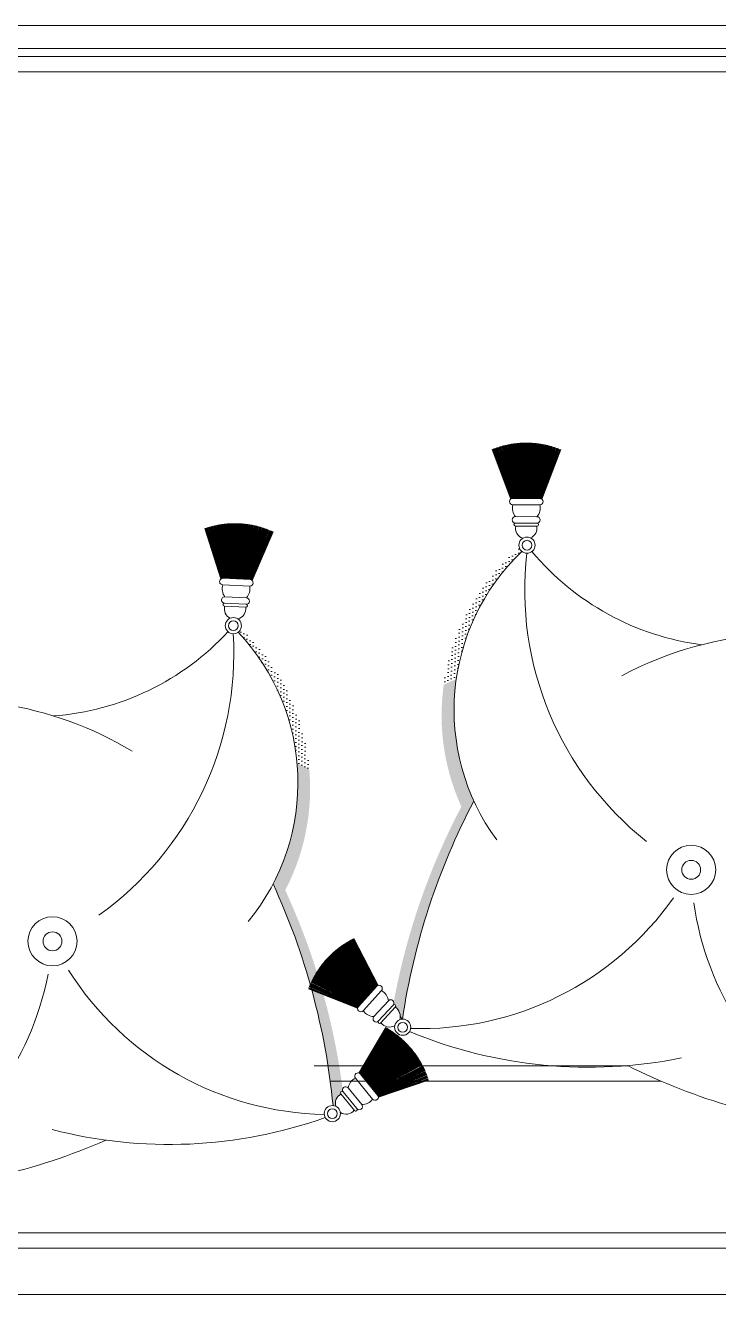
# Model space of a CAD drawing. Header units: inches. Extents: x 327481 to 195042051, y -335014 to 44773228.
# Drawn here: x 366678.9 to 366696.82, y -328176.78 to -328143.98 of the extents above; entities that cross this region are included whole.
import ezdxf

# ---------------------------------------------------------------- set-up
doc = ezdxf.new("R2010")
doc.units = ezdxf.units.IN
doc.header["$MEASUREMENT"] = 0
doc.layers.add('furniture', color=251, linetype='Continuous', lineweight=13)
pattern_1 = [(242.8598708, (46.934024, 123.8614323), (0.001786885337, -0.002433010644), [0, -0.0027])]
pattern_2 = [(114.1448937, (47.2678317, 134.0139328), (0.00191157614, 0.0023363169), [0, -0.0027])]

# ---------------------------------------------------------------- blocks, each defined once
blk = doc.blocks.new('sofa')
h = blk.add_hatch()
h.set_pattern_fill('DOTS', color=256, scale=0.0432, angle=602.85987, style=0)
h.set_pattern_definition(pattern_1)
h.paths.add_polyline_path([(-120.17001, 133.37175), (-120.17486, 133.3623, 0.038784), (-120.1489, 133.36667, -0.001847), (-120.15779, 133.37329, -0.018128)])
h.paths.add_polyline_path([(-120.15779, 133.37329, 0.001847), (-120.1489, 133.36667, 0.036379), (-120.12544, 133.37436, -0.005703), (-120.14315, 133.37635, -0.022025)])
h.paths.add_polyline_path([(-120.14315, 133.37635, 0.005703), (-120.12544, 133.37436, 0.1075), (-120.06599, 133.41537, -0.132171), (-120.06854, 133.4174, -0.127339)])
h = blk.add_hatch()
h.set_pattern_fill('DOTS', color=256, scale=0.0432, angle=602.85987, style=0)
h.set_pattern_definition(pattern_1)
h.paths.add_polyline_path([(-120.4355, 133.34384, -0.085347), (-120.43604, 133.34178, -0.346667), (-120.42655, 133.33775), (-120.42644, 133.33784, -0.962307), (-120.42491, 133.33611, 0.000005), (-120.4249, 133.33611, -0.266117), (-120.42243, 133.33643, 0.012545), (-120.39605, 133.34056, -0.01378), (-120.38691, 133.35081, -0.02307)])
h.paths.add_polyline_path([(-120.38691, 133.35081, 0.01378), (-120.39605, 133.34056, 0.063062), (-120.26855, 133.3809, -0.012257), (-120.27584, 133.38493, -0.054739)])
h.paths.add_polyline_path([(-120.24169, 133.36969, -0.012903), (-120.23699, 133.37919, -0.042691), (-120.26371, 133.39034, -0.00624), (-120.27584, 133.38493, 0.055194)])
h.paths.add_polyline_path([(-120.23699, 133.37919, 0.012903), (-120.24169, 133.36969, 0.099932), (-120.17486, 133.3623), (-120.17001, 133.37175, -0.100151)])
h = blk.add_hatch()
h.set_pattern_fill('DOTS', color=256, scale=0.0432, angle=559.8083, style=0)
h.set_pattern_definition(pattern_2)
h.paths.add_polyline_path([(-120.36853, 133.29003, 0.085347), (-120.36896, 133.29211, 0.346667), (-120.35928, 133.29564), (-120.35917, 133.29555, 0.962307), (-120.35755, 133.29719, -0.000005), (-120.35754, 133.29719, 0.266117), (-120.35509, 133.29674, -0.012545), (-120.32896, 133.29124, 0.01378), (-120.32037, 133.28053, 0.02307)])
h.paths.add_polyline_path([(-120.32037, 133.28053, -0.01378), (-120.32896, 133.29124, -0.063062), (-120.20375, 133.2443, 0.012257), (-120.21124, 133.24065, 0.054739)])
h.paths.add_polyline_path([(-120.17634, 133.25408, 0.012903), (-120.17214, 133.24435, 0.042691), (-120.19941, 133.23461, 0.00624), (-120.21124, 133.24065, -0.055194)])
h.paths.add_polyline_path([(-120.17214, 133.24435, -0.012903), (-120.17634, 133.25408, -0.099932), (-120.10921, 133.25797), (-120.10486, 133.24828, 0.100151)])
h = blk.add_hatch()
h.set_pattern_fill('DOTS', color=256, scale=0.0432, angle=559.8083, style=0)
h.set_pattern_definition(pattern_2)
h.paths.add_polyline_path([(-120.10486, 133.24828), (-120.10921, 133.25797, -0.038784), (-120.08352, 133.25225, 0.001847), (-120.09274, 133.2461, 0.018128)])
h.paths.add_polyline_path([(-120.09274, 133.2461, -0.001847), (-120.08352, 133.25225, -0.036379), (-120.06049, 133.24334, 0.005703), (-120.07827, 133.24229, 0.022025)])
h.paths.add_polyline_path([(-120.07827, 133.24229, -0.005703), (-120.06049, 133.24334, -0.1075), (-120.00326, 133.19929, 0.132171), (-120.00591, 133.19739, 0.127339)])
for p, q in [((-120.58209, 134.35946), (-120.58209, 132.19946)), ((-119.62209, 133.4927), (-119.62209, 134.35946)), ((-119.61609, 133.20359), (-119.61609, 134.35946)), ((-119.59809, 132.19946), (-119.59809, 134.35946)), ((-119.63409, 133.4927), (-119.63409, 134.33487)), ((-120.53409, 132.79491), (-120.53409, 134.27147)), ((-120.54609, 132.78291), (-120.54609, 134.23942)), ((-119.63409, 133.4927), (-119.63409, 133.20359)), ((-119.62209, 133.4927), (-119.62209, 133.20359)), ((-120.04918, 133.41141), (-120.04835, 133.42805)), ((-120.04687, 133.4113), (-120.04605, 133.42794)), ((-120.04187, 133.41105), (-120.04105, 133.42769)), ((-120.0328, 133.4084), (-120.03176, 133.42942)), ((-120.0278, 133.40816), (-120.02676, 133.42917)), ((-120.40471, 133.1151), (-120.40471, 133.35858)), ((-120.41671, 133.08934), (-120.41671, 133.34599)), ((-120.43933, 133.32727), (-120.42644, 133.33784)), ((-120.43786, 133.32548), (-120.42498, 133.33605)), ((-120.43469, 133.32161), (-120.4218, 133.33218)), ((-120.43055, 133.31312), (-120.41428, 133.32646)), ((-120.42738, 133.30925), (-120.41111, 133.32259)), ((-120.35861, 133.32415), (-120.34306, 133.30997)), ((-120.36198, 133.32045), (-120.34643, 133.30627)), ((-120.37148, 133.30677), (-120.35917, 133.29555)), ((-120.36993, 133.30848), (-120.35761, 133.29725)), ((-120.36655, 133.31218), (-120.35424, 133.30095)), ((-119.96976, 133.20451), (-119.96981, 133.18346)), ((-119.96475, 133.20449), (-119.9648, 133.18345)), ((-119.98627, 133.20236), (-119.98631, 133.1857)), ((-119.98396, 133.20235), (-119.984, 133.18569)), ((-119.97895, 133.20234), (-119.979, 133.18568)), ((-119.63409, 133.20359), (-119.63409, 132.22405)), ((-119.62209, 133.20359), (-119.62209, 132.19946)), ((-119.61609, 133.20359), (-119.61609, 132.19946))]:
    blk.add_line(p, q)
at = {"color": 8}
for p, q in [((-120.02722, 133.43075), (-119.98816, 133.44337)), ((-120.02707, 133.43051), (-119.98796, 133.44279)), ((-120.02695, 133.43026), (-119.98777, 133.44222)), ((-120.02686, 133.43), (-119.98759, 133.44164)), ((-120.02679, 133.42973), (-119.98741, 133.44107)), ((-120.02676, 133.42946), (-119.98721, 133.44049)), ((-120.02698, 133.42473), (-119.98495, 133.43045)), ((-120.02697, 133.425), (-119.98504, 133.43105)), ((-120.02695, 133.42527), (-119.98514, 133.43165)), ((-120.02694, 133.42554), (-119.98525, 133.43224)), ((-120.02693, 133.42581), (-119.98536, 133.43284)), ((-120.02691, 133.42608), (-119.98547, 133.43344)), ((-120.0269, 133.42636), (-119.98559, 133.43403)), ((-120.02688, 133.42664), (-119.98571, 133.43462)), ((-120.02687, 133.42691), (-119.98584, 133.43522)), ((-120.02686, 133.42719), (-119.98598, 133.43581)), ((-120.02684, 133.42747), (-119.98612, 133.4364)), ((-120.02683, 133.42775), (-119.98626, 133.43698)), ((-120.02681, 133.42803), (-119.98641, 133.43757)), ((-120.0268, 133.42831), (-119.98657, 133.43816)), ((-120.02679, 133.4286), (-119.98673, 133.43874)), ((-120.02677, 133.42888), (-119.9869, 133.43932)), ((-120.02676, 133.42917), (-119.98707, 133.4399)), ((-120.02719, 133.42049), (-119.98416, 133.42077)), ((-120.02718, 133.42075), (-119.98417, 133.42138)), ((-120.02716, 133.42101), (-119.98419, 133.42199)), ((-120.02715, 133.42128), (-119.98421, 133.4226)), ((-120.02714, 133.42154), (-119.98423, 133.4232)), ((-120.02712, 133.4218), (-119.98427, 133.42381)), ((-120.02711, 133.42206), (-119.9843, 133.42442)), ((-120.0271, 133.42233), (-119.98434, 133.42502)), ((-120.02709, 133.42259), (-119.98439, 133.42563)), ((-120.02707, 133.42286), (-119.98444, 133.42623)), ((-120.02706, 133.42312), (-119.9845, 133.42684)), ((-120.02705, 133.42339), (-119.98456, 133.42744)), ((-120.02703, 133.42365), (-119.98463, 133.42804)), ((-120.02702, 133.42392), (-119.9847, 133.42865)), ((-120.02701, 133.42419), (-119.98478, 133.42925)), ((-120.02699, 133.42446), (-119.98486, 133.42985)), ((-120.02766, 133.41097), (-119.98732, 133.39923)), ((-120.02765, 133.41124), (-119.98714, 133.39981)), ((-120.02764, 133.41152), (-119.98697, 133.4004)), ((-120.02762, 133.41179), (-119.9868, 133.40098)), ((-120.02761, 133.41206), (-119.98664, 133.40156)), ((-120.0276, 133.41233), (-119.98648, 133.40215)), ((-120.02758, 133.4126), (-119.98633, 133.40274)), ((-120.02757, 133.41287), (-119.98618, 133.40332)), ((-120.02756, 133.41314), (-119.98604, 133.40391)), ((-120.02754, 133.41341), (-119.9859, 133.4045)), ((-120.02753, 133.41368), (-119.98577, 133.4051)), ((-120.02752, 133.41394), (-119.98564, 133.40569)), ((-120.0275, 133.41421), (-119.98552, 133.40629)), ((-120.02749, 133.41447), (-119.9854, 133.40688)), ((-120.02748, 133.41474), (-119.98529, 133.40748)), ((-120.02746, 133.415), (-119.98519, 133.40808)), ((-120.02745, 133.41527), (-119.98508, 133.40867)), ((-120.02744, 133.41553), (-119.98499, 133.40927)), ((-120.02742, 133.41579), (-119.9849, 133.40987)), ((-120.02741, 133.41605), (-119.98481, 133.41048)), ((-120.0274, 133.41632), (-119.98473, 133.41108)), ((-120.02738, 133.41658), (-119.98466, 133.41168)), ((-120.02737, 133.41684), (-119.98459, 133.41228)), ((-120.02736, 133.4171), (-119.98452, 133.41289)), ((-120.02735, 133.41736), (-119.98446, 133.41349)), ((-120.02733, 133.41762), (-119.98441, 133.4141)), ((-120.02732, 133.41788), (-119.98436, 133.4147)), ((-120.02731, 133.41814), (-119.98432, 133.41531)), ((-120.02729, 133.4184), (-119.98428, 133.41592)), ((-120.02728, 133.41866), (-119.98425, 133.41652)), ((-120.02728, 133.41866), (-119.98425, 133.41652)), ((-120.02727, 133.41892), (-119.98422, 133.41713)), ((-120.02725, 133.41919), (-119.9842, 133.41774)), ((-120.02724, 133.41945), (-119.98418, 133.41834)), ((-120.02723, 133.41971), (-119.98417, 133.41895)), ((-120.02722, 133.41997), (-119.98416, 133.41956)), ((-120.0272, 133.42023), (-119.98416, 133.42017)), ((-120.02842, 133.40663), (-119.9908, 133.3902)), ((-120.02825, 133.40686), (-119.99055, 133.39075)), ((-120.0281, 133.40709), (-119.99031, 133.3913)), ((-120.02798, 133.40734), (-119.99006, 133.39186)), ((-120.02789, 133.4076), (-119.98983, 133.39241)), ((-120.02783, 133.40787), (-119.98958, 133.39297)), ((-120.0278, 133.40816), (-119.98937, 133.39354)), ((-120.02779, 133.40844), (-119.98915, 133.3941)), ((-120.02778, 133.40873), (-119.98892, 133.39466)), ((-120.02776, 133.40901), (-119.98871, 133.39523)), ((-120.02775, 133.4093), (-119.98849, 133.39579)), ((-120.02773, 133.40958), (-119.98829, 133.39636)), ((-120.02772, 133.40986), (-119.98808, 133.39693)), ((-120.02771, 133.41014), (-119.98789, 133.39751)), ((-120.02769, 133.41042), (-119.98769, 133.39808)), ((-120.02768, 133.41069), (-119.9875, 133.39866)), ((-120.36012, 133.32479), (-120.34501, 133.36296)), ((-120.35984, 133.32476), (-120.34444, 133.36274)), ((-120.35957, 133.32469), (-120.34388, 133.36253)), ((-120.35931, 133.3246), (-120.34331, 133.3623)), ((-120.35906, 133.32448), (-120.34275, 133.36208)), ((-120.35883, 133.32433), (-120.34219, 133.36186)), ((-120.35861, 133.32415), (-120.34164, 133.3616)), ((-120.3584, 133.32395), (-120.34108, 133.36136)), ((-120.35818, 133.32376), (-120.34053, 133.36112)), ((-120.35797, 133.32357), (-120.33998, 133.36087)), ((-120.35776, 133.32338), (-120.33943, 133.36062)), ((-120.35756, 133.32319), (-120.33888, 133.36036)), ((-120.35735, 133.323), (-120.33833, 133.3601)), ((-120.35714, 133.32281), (-120.33779, 133.35983)), ((-120.35694, 133.32262), (-120.33725, 133.35956)), ((-120.35673, 133.32244), (-120.33671, 133.35928)), ((-120.35653, 133.32225), (-120.33617, 133.359)), ((-120.35632, 133.32206), (-120.33563, 133.35872)), ((-120.35612, 133.32188), (-120.3351, 133.35843)), ((-120.35592, 133.3217), (-120.33457, 133.35813)), ((-120.35572, 133.32151), (-120.33405, 133.35783)), ((-120.35552, 133.32133), (-120.33352, 133.35753)), ((-120.35532, 133.32115), (-120.333, 133.35722)), ((-120.35512, 133.32097), (-120.33248, 133.3569)), ((-120.35492, 133.32078), (-120.33196, 133.35659)), ((-120.35472, 133.3206), (-120.33145, 133.35626)), ((-120.35452, 133.32042), (-120.33094, 133.35594)), ((-120.35433, 133.32024), (-120.33043, 133.3556)), ((-120.35413, 133.32007), (-120.32992, 133.35527)), ((-120.35393, 133.31989), (-120.32942, 133.35493)), ((-120.35374, 133.31971), (-120.32892, 133.35458)), ((-120.35354, 133.31953), (-120.32842, 133.35423)), ((-120.35335, 133.31935), (-120.32793, 133.35388)), ((-120.35315, 133.31917), (-120.32744, 133.35352)), ((-120.35296, 133.319), (-120.32695, 133.35316)), ((-120.35277, 133.31882), (-120.32647, 133.35279)), ((-120.35257, 133.31864), (-120.32599, 133.35242)), ((-120.35238, 133.31847), (-120.32551, 133.35205)), ((-120.35218, 133.31829), (-120.32503, 133.35167)), ((-120.35199, 133.31811), (-120.32456, 133.35129)), ((-120.3518, 133.31794), (-120.32409, 133.3509)), ((-120.3516, 133.31776), (-120.32363, 133.35051)), ((-120.35141, 133.31759), (-120.32317, 133.35011)), ((-120.35122, 133.31741), (-120.32271, 133.34971)), ((-120.35103, 133.31723), (-120.32226, 133.34931)), ((-120.35083, 133.31706), (-120.32181, 133.3489)), ((-120.35083, 133.31706), (-120.32181, 133.3489)), ((-120.35064, 133.31688), (-120.32136, 133.34849)), ((-120.35045, 133.31671), (-120.32091, 133.34807)), ((-120.35026, 133.31653), (-120.32047, 133.34766)), ((-120.35006, 133.31636), (-120.32004, 133.34723)), ((-120.34987, 133.31618), (-120.31961, 133.34681)), ((-120.34968, 133.316), (-120.31918, 133.34638)), ((-120.34948, 133.31583), (-120.31875, 133.34594)), ((-120.34929, 133.31565), (-120.31833, 133.3455)), ((-120.3491, 133.31547), (-120.31791, 133.34506)), ((-120.3489, 133.3153), (-120.3175, 133.34462)), ((-120.34871, 133.31512), (-120.31709, 133.34417)), ((-120.34851, 133.31494), (-120.31668, 133.34372)), ((-120.34832, 133.31477), (-120.31628, 133.34326)), ((-120.34812, 133.31459), (-120.31589, 133.3428)), ((-120.34793, 133.31441), (-120.31549, 133.34234)), ((-120.34773, 133.31423), (-120.3151, 133.34188)), ((-120.34754, 133.31405), (-120.31472, 133.34141)), ((-120.34734, 133.31387), (-120.31434, 133.34093)), ((-120.34714, 133.31369), (-120.31396, 133.34046)), ((-120.34694, 133.31351), (-120.31359, 133.33998)), ((-120.34675, 133.31333), (-120.31322, 133.3395)), ((-120.34655, 133.31315), (-120.31285, 133.33901)), ((-120.34635, 133.31297), (-120.31249, 133.33852)), ((-120.34615, 133.31279), (-120.31214, 133.33803)), ((-120.34595, 133.31261), (-120.31178, 133.33754)), ((-120.34575, 133.31242), (-120.31144, 133.33704)), ((-120.34555, 133.31224), (-120.31109, 133.33654)), ((-120.34534, 133.31205), (-120.31076, 133.33604)), ((-120.34514, 133.31187), (-120.31042, 133.33553)), ((-120.34494, 133.31168), (-120.31009, 133.33502)), ((-120.34473, 133.3115), (-120.30977, 133.33451)), ((-120.34452, 133.31131), (-120.30945, 133.334)), ((-120.34432, 133.31112), (-120.30913, 133.33348)), ((-120.34411, 133.31093), (-120.30882, 133.33296)), ((-120.3439, 133.31074), (-120.30851, 133.33244)), ((-120.41155, 133.32223), (-120.37713, 133.29937)), ((-120.41133, 133.32241), (-120.37681, 133.29988)), ((-120.41111, 133.32259), (-120.37649, 133.3004)), ((-120.4109, 133.32278), (-120.37615, 133.3009)), ((-120.41071, 133.32299), (-120.37586, 133.30143)), ((-120.41056, 133.32322), (-120.37555, 133.30195)), ((-120.41043, 133.32346), (-120.37525, 133.30248)), ((-120.41032, 133.32372), (-120.37495, 133.303)), ((-120.34369, 133.31055), (-120.30821, 133.33191)), ((-120.34348, 133.31036), (-120.30791, 133.33139)), ((-120.34327, 133.31017), (-120.30762, 133.33086)), ((-120.34306, 133.30997), (-120.30733, 133.33032)), ((-120.34286, 133.30977), (-120.30702, 133.3298)), ((-120.34269, 133.30955), (-120.30675, 133.32926)), ((-120.34254, 133.30931), (-120.30648, 133.32872)), ((-120.34243, 133.30907), (-120.3062, 133.32818)), ((-120.34234, 133.3088), (-120.30593, 133.32764)), ((-120.42352, 133.31241), (-120.40246, 133.27546)), ((-120.42331, 133.31258), (-120.40193, 133.27575)), ((-120.4231, 133.31275), (-120.4014, 133.27605)), ((-120.4229, 133.31292), (-120.40088, 133.27636)), ((-120.42269, 133.31309), (-120.40036, 133.27667)), ((-120.42249, 133.31326), (-120.39984, 133.27698)), ((-120.42228, 133.31342), (-120.39932, 133.2773)), ((-120.42208, 133.31359), (-120.3988, 133.27762)), ((-120.42187, 133.31376), (-120.39829, 133.27795)), ((-120.42167, 133.31393), (-120.39778, 133.27828)), ((-120.42147, 133.31409), (-120.39728, 133.27862)), ((-120.42126, 133.31426), (-120.39678, 133.27896)), ((-120.42106, 133.31443), (-120.39628, 133.2793)), ((-120.42086, 133.31459), (-120.39578, 133.27965)), ((-120.42065, 133.31476), (-120.39528, 133.28001)), ((-120.42045, 133.31492), (-120.39479, 133.28037)), ((-120.42025, 133.31509), (-120.39431, 133.28073)), ((-120.42005, 133.31526), (-120.39382, 133.28109)), ((-120.41985, 133.31542), (-120.39334, 133.28146)), ((-120.41964, 133.31559), (-120.39286, 133.28184)), ((-120.41944, 133.31575), (-120.39239, 133.28222)), ((-120.41924, 133.31592), (-120.39192, 133.2826)), ((-120.41924, 133.31592), (-120.39192, 133.2826)), ((-120.41904, 133.31608), (-120.39145, 133.28299)), ((-120.41884, 133.31625), (-120.39098, 133.28338)), ((-120.41864, 133.31641), (-120.39052, 133.28378)), ((-120.41843, 133.31658), (-120.39006, 133.28418)), ((-120.41823, 133.31675), (-120.38961, 133.28458)), ((-120.41803, 133.31691), (-120.38916, 133.28499)), ((-120.41783, 133.31708), (-120.38871, 133.2854)), ((-120.41763, 133.31724), (-120.38827, 133.28581)), ((-120.41742, 133.31741), (-120.38783, 133.28623)), ((-120.41722, 133.31758), (-120.38739, 133.28665)), ((-120.41702, 133.31774), (-120.38696, 133.28708)), ((-120.41681, 133.31791), (-120.38653, 133.28751)), ((-120.41661, 133.31808), (-120.38611, 133.28794)), ((-120.41641, 133.31824), (-120.38569, 133.28838)), ((-120.4162, 133.31841), (-120.38527, 133.28882)), ((-120.416, 133.31858), (-120.38486, 133.28927)), ((-120.41579, 133.31875), (-120.38445, 133.28972)), ((-120.41558, 133.31892), (-120.38404, 133.29017)), ((-120.41538, 133.31909), (-120.38364, 133.29062)), ((-120.41517, 133.31925), (-120.38324, 133.29108)), ((-120.41496, 133.31942), (-120.38285, 133.29154)), ((-120.41476, 133.3196), (-120.38246, 133.29201)), ((-120.41455, 133.31977), (-120.38207, 133.29248)), ((-120.41434, 133.31994), (-120.38169, 133.29295)), ((-120.41413, 133.32011), (-120.38132, 133.29343)), ((-120.41392, 133.32028), (-120.38094, 133.2939)), ((-120.41371, 133.32046), (-120.38057, 133.29439)), ((-120.4135, 133.32063), (-120.38021, 133.29487)), ((-120.41328, 133.3208), (-120.37985, 133.29536)), ((-120.41307, 133.32098), (-120.37949, 133.29585)), ((-120.41286, 133.32115), (-120.37914, 133.29634)), ((-120.41264, 133.32133), (-120.3788, 133.29684)), ((-120.41242, 133.32151), (-120.37845, 133.29734)), ((-120.41221, 133.32169), (-120.37812, 133.29784)), ((-120.41199, 133.32187), (-120.37778, 133.29835)), ((-120.41177, 133.32205), (-120.37745, 133.29886)), ((-120.42892, 133.30868), (-120.41582, 133.26978)), ((-120.42864, 133.3087), (-120.41524, 133.26996)), ((-120.42836, 133.30875), (-120.41467, 133.27015)), ((-120.4281, 133.30883), (-120.4141, 133.27034)), ((-120.42785, 133.30894), (-120.41352, 133.27054)), ((-120.4276, 133.30908), (-120.41295, 133.27073)), ((-120.42738, 133.30925), (-120.41239, 133.27096)), ((-120.42715, 133.30943), (-120.41182, 133.27117)), ((-120.42693, 133.30961), (-120.41125, 133.27138)), ((-120.42671, 133.30979), (-120.41069, 133.2716)), ((-120.42649, 133.30997), (-120.41013, 133.27182)), ((-120.42627, 133.31015), (-120.40956, 133.27205)), ((-120.42606, 133.31033), (-120.409, 133.27228)), ((-120.42584, 133.3105), (-120.40845, 133.27252)), ((-120.42563, 133.31068), (-120.40789, 133.27276)), ((-120.42541, 133.31086), (-120.40734, 133.27301)), ((-120.4252, 133.31103), (-120.40679, 133.27327)), ((-120.42499, 133.31121), (-120.40624, 133.27352)), ((-120.42477, 133.31138), (-120.40569, 133.27379)), ((-120.42456, 133.31155), (-120.40515, 133.27405)), ((-120.42435, 133.31173), (-120.40461, 133.27432)), ((-120.42414, 133.3119), (-120.40407, 133.2746)), ((-120.42393, 133.31207), (-120.40353, 133.27488)), ((-120.42372, 133.31224), (-120.40299, 133.27517)), ((-119.96529, 133.20605), (-119.92686, 133.22049)), ((-119.96512, 133.20582), (-119.92664, 133.21993)), ((-119.96499, 133.20557), (-119.92642, 133.21936)), ((-119.96489, 133.20532), (-119.92621, 133.2188)), ((-119.96481, 133.20505), (-119.926, 133.21823)), ((-119.96477, 133.20478), (-119.92578, 133.21766)), ((-119.96475, 133.20449), (-119.92561, 133.21708)), ((-119.96475, 133.2042), (-119.92541, 133.21651)), ((-119.96475, 133.20392), (-119.92522, 133.21594)), ((-119.96475, 133.20363), (-119.92503, 133.21536)), ((-119.96475, 133.20335), (-119.92485, 133.21479)), ((-119.96475, 133.20307), (-119.92467, 133.21421)), ((-119.96477, 133.1987), (-119.92252, 133.20475)), ((-119.96477, 133.19843), (-119.92243, 133.20415)), ((-119.96476, 133.20279), (-119.9245, 133.21363)), ((-119.96476, 133.20251), (-119.92433, 133.21304)), ((-119.96476, 133.20223), (-119.92417, 133.21246)), ((-119.96476, 133.20195), (-119.92401, 133.21187)), ((-119.96476, 133.20168), (-119.92386, 133.21129)), ((-119.96476, 133.2014), (-119.92371, 133.2107)), ((-119.96476, 133.20113), (-119.92357, 133.21011)), ((-119.96476, 133.20085), (-119.92343, 133.20952)), ((-119.96476, 133.20058), (-119.9233, 133.20893)), ((-119.96476, 133.20031), (-119.92317, 133.20833)), ((-119.96476, 133.20004), (-119.92305, 133.20774)), ((-119.96476, 133.19977), (-119.92293, 133.20714)), ((-119.96476, 133.1995), (-119.92282, 133.20655)), ((-119.96476, 133.19923), (-119.92271, 133.20595)), ((-119.96476, 133.19897), (-119.92261, 133.20535)), ((-119.96478, 133.19502), (-119.92173, 133.19629)), ((-119.96478, 133.19475), (-119.92171, 133.19568)), ((-119.96478, 133.19449), (-119.9217, 133.19508)), ((-119.96478, 133.19423), (-119.92169, 133.19447)), ((-119.96477, 133.19817), (-119.92234, 133.20355)), ((-119.96477, 133.1979), (-119.92226, 133.20295)), ((-119.96477, 133.19764), (-119.92219, 133.20235)), ((-119.96477, 133.19737), (-119.92212, 133.20174)), ((-119.96477, 133.19711), (-119.92205, 133.20114)), ((-119.96477, 133.19685), (-119.92199, 133.20053)), ((-119.96477, 133.19659), (-119.92194, 133.19993)), ((-119.96477, 133.19632), (-119.92189, 133.19932)), ((-119.96477, 133.19606), (-119.92185, 133.19872)), ((-119.96477, 133.1958), (-119.92181, 133.19811)), ((-119.96477, 133.19554), (-119.92178, 133.19751)), ((-119.96477, 133.19528), (-119.92175, 133.1969)), ((-119.9648, 133.18709), (-119.92351, 133.17821)), ((-119.9648, 133.18682), (-119.92365, 133.17762)), ((-119.9648, 133.18654), (-119.9238, 133.17703)), ((-119.9648, 133.18627), (-119.92395, 133.17645)), ((-119.9648, 133.18599), (-119.9241, 133.17586)), ((-119.9648, 133.18571), (-119.92426, 133.17528)), ((-119.9648, 133.18544), (-119.92443, 133.17469)), ((-119.9648, 133.18516), (-119.9246, 133.17411)), ((-119.9648, 133.18488), (-119.92477, 133.17353)), ((-119.9648, 133.18459), (-119.92496, 133.17295)), ((-119.96479, 133.19109), (-119.92203, 133.18719)), ((-119.96479, 133.19083), (-119.92209, 133.18659)), ((-119.96479, 133.19057), (-119.92216, 133.18598)), ((-119.96479, 133.1903), (-119.92223, 133.18538)), ((-119.96479, 133.19004), (-119.92231, 133.18478)), ((-119.96479, 133.18978), (-119.92239, 133.18418)), ((-119.96479, 133.18951), (-119.92248, 133.18358)), ((-119.96479, 133.18924), (-119.92257, 133.18298)), ((-119.96479, 133.18898), (-119.92267, 133.18238)), ((-119.96479, 133.18871), (-119.92278, 133.18178)), ((-119.96479, 133.18844), (-119.92289, 133.18118)), ((-119.96479, 133.18817), (-119.923, 133.18059)), ((-119.96479, 133.1879), (-119.92312, 133.17999)), ((-119.96479, 133.18763), (-119.92324, 133.1794)), ((-119.96479, 133.18736), (-119.92337, 133.1788)), ((-119.96478, 133.19397), (-119.92169, 133.19386)), ((-119.96478, 133.19397), (-119.92169, 133.19386)), ((-119.96478, 133.19371), (-119.92169, 133.19325)), ((-119.96478, 133.19345), (-119.9217, 133.19265)), ((-119.96478, 133.19319), (-119.92172, 133.19204)), ((-119.96478, 133.19293), (-119.92174, 133.19143)), ((-119.96478, 133.19267), (-119.92176, 133.19083)), ((-119.96478, 133.19241), (-119.92179, 133.19022)), ((-119.96478, 133.19214), (-119.92183, 133.18961)), ((-119.96478, 133.19188), (-119.92187, 133.18901)), ((-119.96478, 133.19162), (-119.92192, 133.1884)), ((-119.96478, 133.19136), (-119.92197, 133.1878)), ((-119.96535, 133.1819), (-119.927, 133.16726)), ((-119.96518, 133.18213), (-119.92677, 133.16782)), ((-119.96505, 133.18237), (-119.92655, 133.16839)), ((-119.96495, 133.18263), (-119.92634, 133.16895)), ((-119.96487, 133.18289), (-119.92613, 133.16952)), ((-119.96482, 133.18317), (-119.9259, 133.17008)), ((-119.9648, 133.18431), (-119.92514, 133.17238)), ((-119.9648, 133.18403), (-119.92533, 133.1718)), ((-119.9648, 133.18374), (-119.92553, 133.17123)), ((-119.9648, 133.18345), (-119.92573, 133.17066))]:
    blk.add_line(p, q, dxfattribs=at)
blk.add_lwpolyline([(-120.36857, 133.29054, -0.011501), (-120.36606, 133.2917)], format="xyb")
for centre, radius in [((-120.30818, 133.5614), 0.01901), ((-120.30818, 133.5614), 0.00733), ((-120.06349, 133.42112), 0.00627), ((-120.06349, 133.42112), 0.00378), ((-120.44175, 133.34439), 0.00627), ((-120.44175, 133.34439), 0.00378), ((-120.3748, 133.2898), 0.00627), ((-120.3748, 133.2898), 0.00378), ((-120.00107, 133.19341), 0.00627), ((-120.00107, 133.19341), 0.00378), ((-120.25275, 133.06611), 0.01901), ((-120.25275, 133.06611), 0.00733)]:
    blk.add_circle(centre, radius)
for centre, radius, start, end in [((-120.40185, 133.64422), 0.2811, 329.06707, 12.90506), ((-120.0409, 133.7059), 0.46059, 181.67328, 203.79562), ((-120.29018, 133.79054), 0.22985, 207.80041, 259.12147), ((-120.10404, 133.47093), 0.36165, 165.48342, 199.55909), ((-119.92875, 133.57588), 0.20528, 184.25444, 227.25312), ((-120.20256, 133.34607), 0.23984, 122.24832, 178.90966), ((-120.08488, 133.67001), 0.24924, 215.41562, 273.47834), ((-120.02926, 133.4293), 0.0025, 357.1509, 177.1509), ((-120.0503, 133.41981), 0.00833, 76.51874, 152.99766), ((-120.0472, 133.428), 0.00116, 357.1509, 177.1509), ((-120.04355, 133.42782), 0.0025, 357.1509, 177.1509), ((-120.03468, 133.4193), 0.01053, 73.90474, 127.20603), ((-120.18513, 133.54098), 0.1699, 230.67378, 313.33293), ((-120.0503, 133.41981), 0.00833, 195.66179, 277.78305), ((-120.04803, 133.41136), 0.00116, 177.1509, 357.1509), ((-120.04437, 133.41117), 0.0025, 177.1509, 357.1509), ((-120.0347, 133.41876), 0.01053, 227.09576, 280.39705), ((-120.0303, 133.40828), 0.0025, 177.1509, 357.1509), ((-120.48673, 133.87361), 0.53224, 275.52389, 294.77303), ((-120.43386, 133.33374), 0.00833, 28.72519, 105.20411), ((-120.43386, 133.33374), 0.00833, 147.86824, 229.9895), ((-120.42571, 133.33694), 0.00116, 309.35735, 129.35735), ((-120.42339, 133.33411), 0.0025, 309.35735, 129.35735), ((-120.42374, 133.32183), 0.01053, 26.11119, 79.41248), ((-120.43859, 133.32638), 0.00116, 129.35735, 309.35735), ((-120.43627, 133.32355), 0.0025, 129.35735, 309.35735), ((-120.41269, 133.32453), 0.0025, 309.35735, 129.35735), ((-120.3603, 133.3223), 0.0025, 47.64742, 227.64742), ((-120.42415, 133.32148), 0.01053, 179.30221, 232.6035), ((-120.42896, 133.31118), 0.0025, 129.35735, 309.35735), ((-120.36824, 133.31033), 0.0025, 47.64742, 227.64742), ((-120.35603, 133.31176), 0.01053, 124.40126, 177.70256), ((-120.36636, 133.30002), 0.00833, 127.01527, 209.13653), ((-120.37071, 133.30763), 0.00116, 47.64742, 227.64742), ((-120.35563, 133.31139), 0.01053, 277.59228, 330.89357), ((-120.34474, 133.30812), 0.0025, 227.64742, 47.64742), ((-120.36636, 133.30002), 0.00833, 251.80066, 328.27957), ((-120.35839, 133.2964), 0.00116, 227.64742, 47.64742), ((-120.35593, 133.2991), 0.0025, 227.64742, 47.64742), ((-120.04416, 133.14579), 0.36165, 157.44567, 191.52134), ((-120.13603, 133.27563), 0.23984, 178.0951, 234.75644), ((-120.44738, 132.76366), 0.53224, 62.23174, 81.48087), ((-120.1288, 133.08007), 0.1699, 43.67184, 126.33098), ((-119.98146, 133.20235), 0.0025, 359.85387, 179.85387), ((-119.9722, 133.19426), 0.01053, 76.60771, 129.90901), ((-119.96725, 133.2045), 0.0025, 359.85387, 179.85387), ((-120.03543, 132.94598), 0.24924, 83.52643, 141.58915), ((-119.98783, 133.19403), 0.00833, 79.22172, 161.34298), ((-119.98512, 133.20235), 0.00116, 359.85387, 179.85387), ((-119.87459, 133.03182), 0.20528, 129.75164, 172.75032), ((-119.98783, 133.19403), 0.00833, 204.00711, 280.48602), ((-119.98516, 133.18569), 0.00116, 179.85387, 359.85387), ((-119.9815, 133.18568), 0.0025, 179.85387, 359.85387), ((-119.9722, 133.19372), 0.01053, 229.79873, 283.10002), ((-119.96731, 133.18346), 0.0025, 179.85387, 359.85387), ((-120.35062, 132.98829), 0.2811, 338.30017, 27.93769), ((-119.99338, 132.90784), 0.46059, 153.20915, 175.33148), ((-120.24675, 132.83635), 0.22985, 97.8833, 149.20436)]:
    blk.add_arc(centre, radius, start, end)

msp = doc.modelspace()

# ---------------------------------------------------------------- block references
at = {"layer": 'furniture', "xscale": 33.33333333372857, "yscale": 33.33333333372857, "zscale": 33.33333333372857, "rotation": 90.0000000000625}
msp.add_blockref('sofa', (371131.65, -324157.377), dxfattribs=at)

doc.saveas('drawing.dxf')
